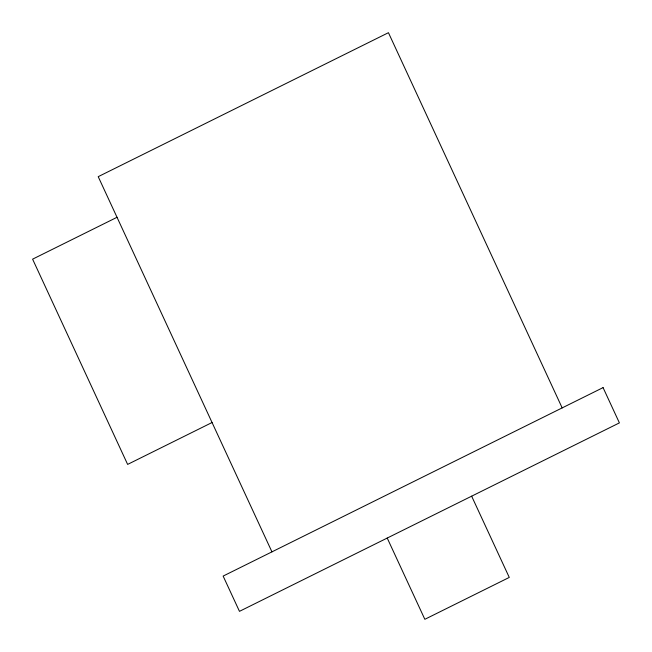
<?xml version="1.0" encoding="UTF-8"?>
<svg xmlns="http://www.w3.org/2000/svg" width="652" height="652" viewBox="0 0 652 652"><rect width="100%" height="100%" fill="white"/><g stroke="black" fill="none" stroke-linecap="round" stroke-linejoin="round"><path stroke-width="0.98" d="M117.026 217.287L32.6 259.162L127.629 464.403L212.055 422.52M562.171 407.899L388.445 32.698L98.216 176.668L271.949 551.869M471.649 496.18L509.269 577.419L424.843 619.302L387.223 538.063M603.067 387.614L223.139 576.075L239.471 611.348L619.4 422.887L603.067 387.614"/></g></svg>
